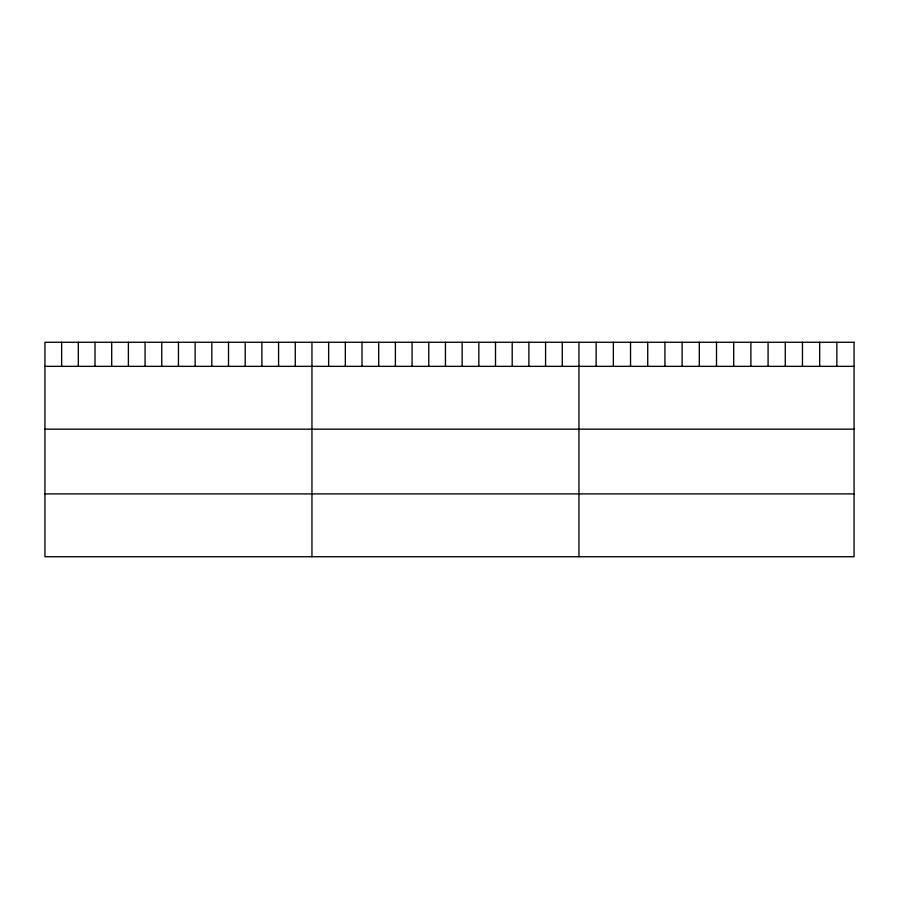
<?xml version="1.0" encoding="UTF-8"?>
<svg xmlns="http://www.w3.org/2000/svg" width="899" height="899" viewBox="0 0 899 899"><rect width="100%" height="100%" fill="white"/><g stroke="black" fill="none" stroke-linecap="round" stroke-linejoin="round"><path stroke-width="1.35" d="M44.95 366.354L854.05 366.354M44.95 429.171L854.05 429.171M44.95 493.899L854.05 493.899M836.857 342.272L836.857 366.354M819.663 342.272L819.663 366.354M802.47 342.272L802.47 366.354M785.276 342.272L785.276 366.354M768.083 342.272L768.083 366.354M750.89 342.272L750.89 366.354M733.696 342.272L733.696 366.354M716.503 342.272L716.503 366.354M699.31 342.272L699.31 366.354M682.116 342.272L682.116 366.354M664.923 342.272L664.923 366.354M647.73 342.272L647.73 366.354M630.536 342.272L630.536 366.354M613.343 342.272L613.343 366.354M596.149 342.272L596.149 366.354M578.956 342.272L578.956 556.728M562.268 342.272L562.268 366.354M545.581 342.272L545.581 366.354M528.893 342.272L528.893 366.354M512.205 342.272L512.205 366.354M495.518 342.272L495.518 366.354M478.83 342.272L478.83 366.354M462.142 342.272L462.142 366.354M445.454 342.272L445.454 366.354M428.767 342.272L428.767 366.354M412.079 342.272L412.079 366.354M395.391 342.272L395.391 366.354M378.704 342.272L378.704 366.354M362.016 342.272L362.016 366.354M345.328 342.272L345.328 366.354M328.641 342.272L328.641 366.354M311.953 342.272L311.953 556.728M295.265 342.272L295.265 366.354M278.578 342.272L278.578 366.354M261.89 342.272L261.89 366.354M245.202 342.272L245.202 366.354M228.515 342.272L228.515 366.354M211.827 342.272L211.827 366.354M195.139 342.272L195.139 366.354M178.452 342.272L178.452 366.354M161.764 342.272L161.764 366.354M145.076 342.272L145.076 366.354M128.388 342.272L128.388 366.354M111.701 342.272L111.701 366.354M95.013 342.272L95.013 366.354M78.325 342.272L78.325 366.354M61.638 342.272L61.638 366.354M854.05 342.272L44.95 342.272L44.95 556.728L854.05 556.728L854.05 342.272"/></g></svg>
